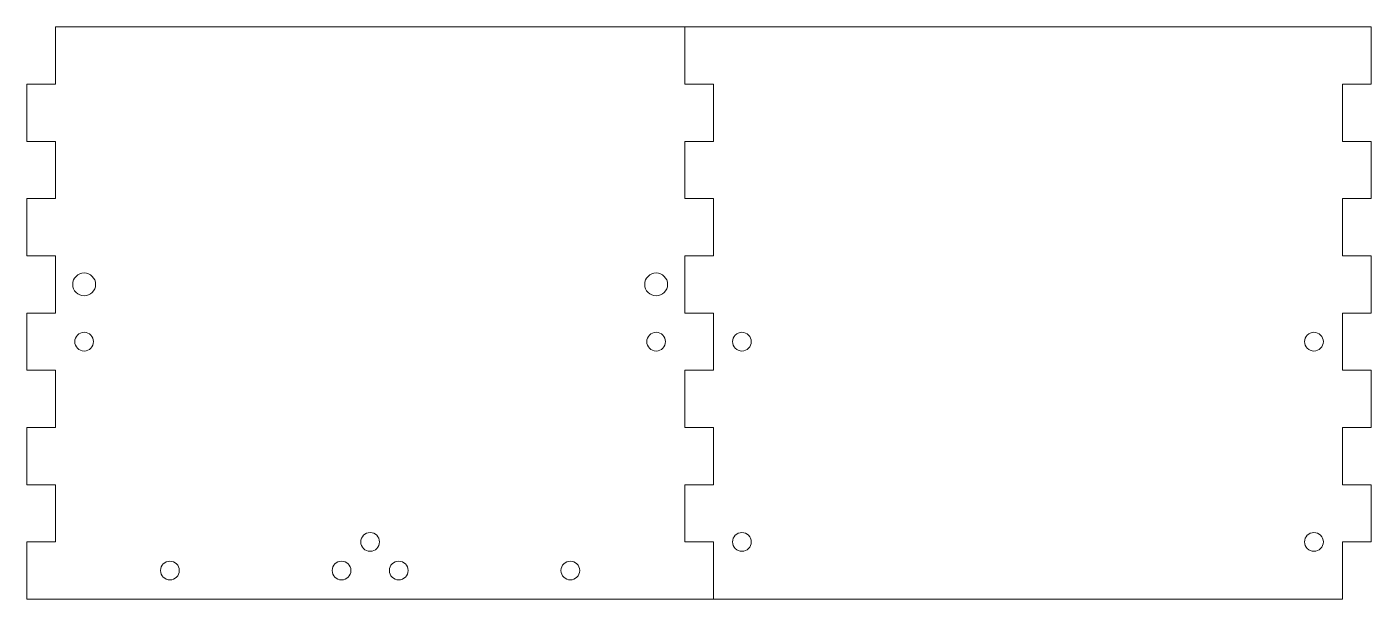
# Model space of a CAD drawing. Header units: inches. Extents: x -1.6 to 10.2, y -7.7 to -2.7.
import ezdxf

# ---------------------------------------------------------------- set-up
doc = ezdxf.new("R2010")
doc.units = ezdxf.units.IN
doc.header["$MEASUREMENT"] = 0

msp = doc.modelspace()

# ---------------------------------------------------------------- linework, layer by layer
at = {"color": 7, "linetype": 'Continuous', "lineweight": 15}
for p, q in [((10.157, -2.7), (-1.343, -2.7)), ((-1.343, -2.7), (-1.343, -3.2)), ((4.157, -3.2), (4.157, -2.7)), ((10.157, -3.2), (10.157, -2.7)), ((-1.343, -3.2), (-1.593, -3.2)), ((-1.593, -3.2), (-1.593, -3.7)), ((4.157, -3.2), (4.407, -3.2)), ((4.407, -3.2), (4.407, -3.7)), ((9.907, -3.7), (9.907, -3.2)), ((9.907, -3.2), (10.157, -3.2)), ((-1.593, -3.7), (-1.343, -3.7)), ((-1.343, -3.7), (-1.343, -4.2)), ((4.157, -3.7), (4.157, -4.2)), ((4.157, -3.7), (4.407, -3.7)), ((10.157, -3.7), (9.907, -3.7)), ((10.157, -4.2), (10.157, -3.7)), ((-1.343, -4.2), (-1.593, -4.2)), ((-1.593, -4.2), (-1.593, -4.7)), ((4.157, -4.2), (4.407, -4.2)), ((4.407, -4.2), (4.407, -4.7)), ((9.907, -4.7), (9.907, -4.2)), ((9.907, -4.2), (10.157, -4.2)), ((-1.593, -4.7), (-1.343, -4.7)), ((-1.343, -4.7), (-1.343, -5.2)), ((4.157, -5.2), (4.157, -4.7)), ((4.407, -4.7), (4.157, -4.7)), ((10.157, -4.7), (9.907, -4.7)), ((10.157, -5.2), (10.157, -4.7)), ((-1.343, -5.2), (-1.593, -5.2)), ((-1.593, -5.2), (-1.593, -5.7)), ((4.157, -5.2), (4.407, -5.2)), ((4.407, -5.2), (4.407, -5.7)), ((9.907, -5.7), (9.907, -5.2)), ((9.907, -5.2), (10.157, -5.2)), ((-1.593, -5.7), (-1.343, -5.7)), ((-1.343, -5.7), (-1.343, -6.2)), ((4.157, -6.2), (4.157, -5.7)), ((4.407, -5.7), (4.157, -5.7)), ((10.157, -5.7), (9.907, -5.7)), ((10.157, -6.2), (10.157, -5.7)), ((-1.343, -6.2), (-1.593, -6.2)), ((-1.593, -6.2), (-1.593, -6.7)), ((4.157, -6.2), (4.407, -6.2)), ((4.407, -6.2), (4.407, -6.7)), ((9.907, -6.7), (9.907, -6.2)), ((9.907, -6.2), (10.157, -6.2)), ((-1.593, -6.7), (-1.343, -6.7)), ((-1.343, -6.7), (-1.343, -7.2)), ((4.157, -7.2), (4.157, -6.7)), ((4.407, -6.7), (4.157, -6.7)), ((10.157, -6.7), (9.907, -6.7)), ((10.157, -7.2), (10.157, -6.7)), ((-1.343, -7.2), (-1.593, -7.2)), ((-1.593, -7.2), (-1.593, -7.7)), ((4.157, -7.2), (4.407, -7.2)), ((4.407, -7.2), (4.407, -7.7)), ((9.907, -7.7), (9.907, -7.2)), ((9.907, -7.2), (10.157, -7.2)), ((-1.593, -7.7), (9.907, -7.7))]:
    msp.add_line(p, q, dxfattribs=at)
for centre, radius in [((-1.093, -4.95), 0.1), ((3.907, -4.95), 0.1), ((-1.093, -5.45), 0.082), ((3.907, -5.45), 0.082), ((4.657, -5.45), 0.082), ((9.657, -5.45), 0.082), ((1.407, -7.2), 0.082), ((4.657, -7.2), 0.082), ((9.657, -7.2), 0.082), ((-0.343, -7.45), 0.082), ((1.157, -7.45), 0.082), ((1.657, -7.45), 0.082), ((3.157, -7.45), 0.082)]:
    msp.add_circle(centre, radius, dxfattribs=at)

doc.saveas('drawing.dxf')
